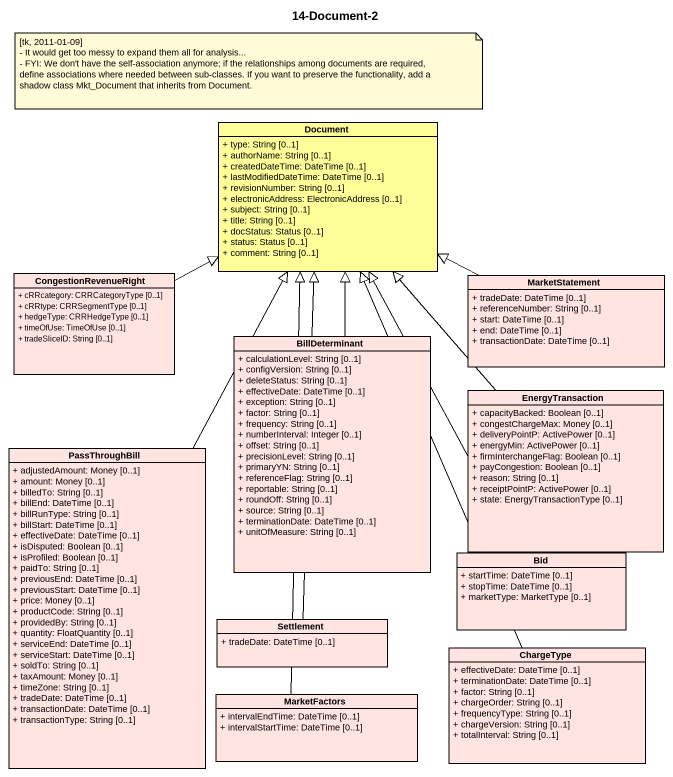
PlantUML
@startuml
title 14-Document-2
hide circle
hide empty members
skinparam classAttributeIconSize 0
class Document #FFFE99 {
  + type: String [0..1]
  + authorName: String [0..1]
  + createdDateTime: DateTime [0..1]
  + lastModifiedDateTime: DateTime [0..1]
  + revisionNumber: String [0..1]
  + electronicAddress: ElectronicAddress [0..1]
  + subject: String [0..1]
  + title: String [0..1]
  + docStatus: Status [0..1]
  + status: Status [0..1]
  + comment: String [0..1]
}
class CongestionRevenueRight #FFE4E1 {
  + cRRcategory: CRRCategoryType [0..1]
  + cRRtype: CRRSegmentType [0..1]
  + hedgeType: CRRHedgeType [0..1]
  + timeOfUse: TimeOfUse [0..1]
  + tradeSliceID: String [0..1]
}
class MarketStatement #FFE4E1 {
  + tradeDate: DateTime [0..1]
  + referenceNumber: String [0..1]
  + start: DateTime [0..1]
  + end: DateTime [0..1]
  + transactionDate: DateTime [0..1]
}
class BillDeterminant #FFE4E1 {
  + calculationLevel: String [0..1]
  + configVersion: String [0..1]
  + deleteStatus: String [0..1]
  + effectiveDate: DateTime [0..1]
  + exception: String [0..1]
  + factor: String [0..1]
  + frequency: String [0..1]
  + numberInterval: Integer [0..1]
  + offset: String [0..1]
  + precisionLevel: String [0..1]
  + primaryYN: String [0..1]
  + referenceFlag: String [0..1]
  + reportable: String [0..1]
  + roundOff: String [0..1]
  + source: String [0..1]
  + terminationDate: DateTime [0..1]
  + unitOfMeasure: String [0..1]
}
class EnergyTransaction #FFE4E1 {
  + capacityBacked: Boolean [0..1]
  + congestChargeMax: Money [0..1]
  + deliveryPointP: ActivePower [0..1]
  + energyMin: ActivePower [0..1]
  + firmInterchangeFlag: Boolean [0..1]
  + payCongestion: Boolean [0..1]
  + reason: String [0..1]
  + receiptPointP: ActivePower [0..1]
  + state: EnergyTransactionType [0..1]
}
class PassThroughBill #FFE4E1 {
  + adjustedAmount: Money [0..1]
  + amount: Money [0..1]
  + billedTo: String [0..1]
  + billEnd: DateTime [0..1]
  + billRunType: String [0..1]
  + billStart: DateTime [0..1]
  + effectiveDate: DateTime [0..1]
  + isDisputed: Boolean [0..1]
  + isProfiled: Boolean [0..1]
  + paidTo: String [0..1]
  + previousEnd: DateTime [0..1]
  + previousStart: DateTime [0..1]
  + price: Money [0..1]
  + productCode: String [0..1]
  + providedBy: String [0..1]
  + quantity: FloatQuantity [0..1]
  + serviceEnd: DateTime [0..1]
  + serviceStart: DateTime [0..1]
  + soldTo: String [0..1]
  + taxAmount: Money [0..1]
  + timeZone: String [0..1]
  + tradeDate: DateTime [0..1]
  + transactionDate: DateTime [0..1]
  + transactionType: String [0..1]
}
class Bid #FFE4E1 {
  + startTime: DateTime [0..1]
  + stopTime: DateTime [0..1]
  + marketType: MarketType [0..1]
}
class Settlement #FFE4E1 {
  + tradeDate: DateTime [0..1]
}
class ChargeType #FFE4E1 {
  + effectiveDate: DateTime [0..1]
  + terminationDate: DateTime [0..1]
  + factor: String [0..1]
  + chargeOrder: String [0..1]
  + frequencyType: String [0..1]
  + chargeVersion: String [0..1]
  + totalInterval: String [0..1]
}
class MarketFactors #FFE4E1 {
  + intervalEndTime: DateTime [0..1]
  + intervalStartTime: DateTime [0..1]
}
CongestionRevenueRight -right-|> Document
MarketStatement -left-|> Document
BillDeterminant -up-|> Document
EnergyTransaction -up-|> Document
PassThroughBill -up-|> Document
Bid -up-|> Document
Settlement -up-|> Document
ChargeType -up-|> Document
MarketFactors -up-|> Document
note as N1
  [tk, 2011-01-09]
  - It would get too messy to expand them all for analysis...
  - FYI: We don't have the self-association anymore; if the relationships among documents are required, define associations where needed between sub-classes. If you want to preserve the functionality, add a shadow class Mkt_Document that inherits from Document.
end note
@enduml
